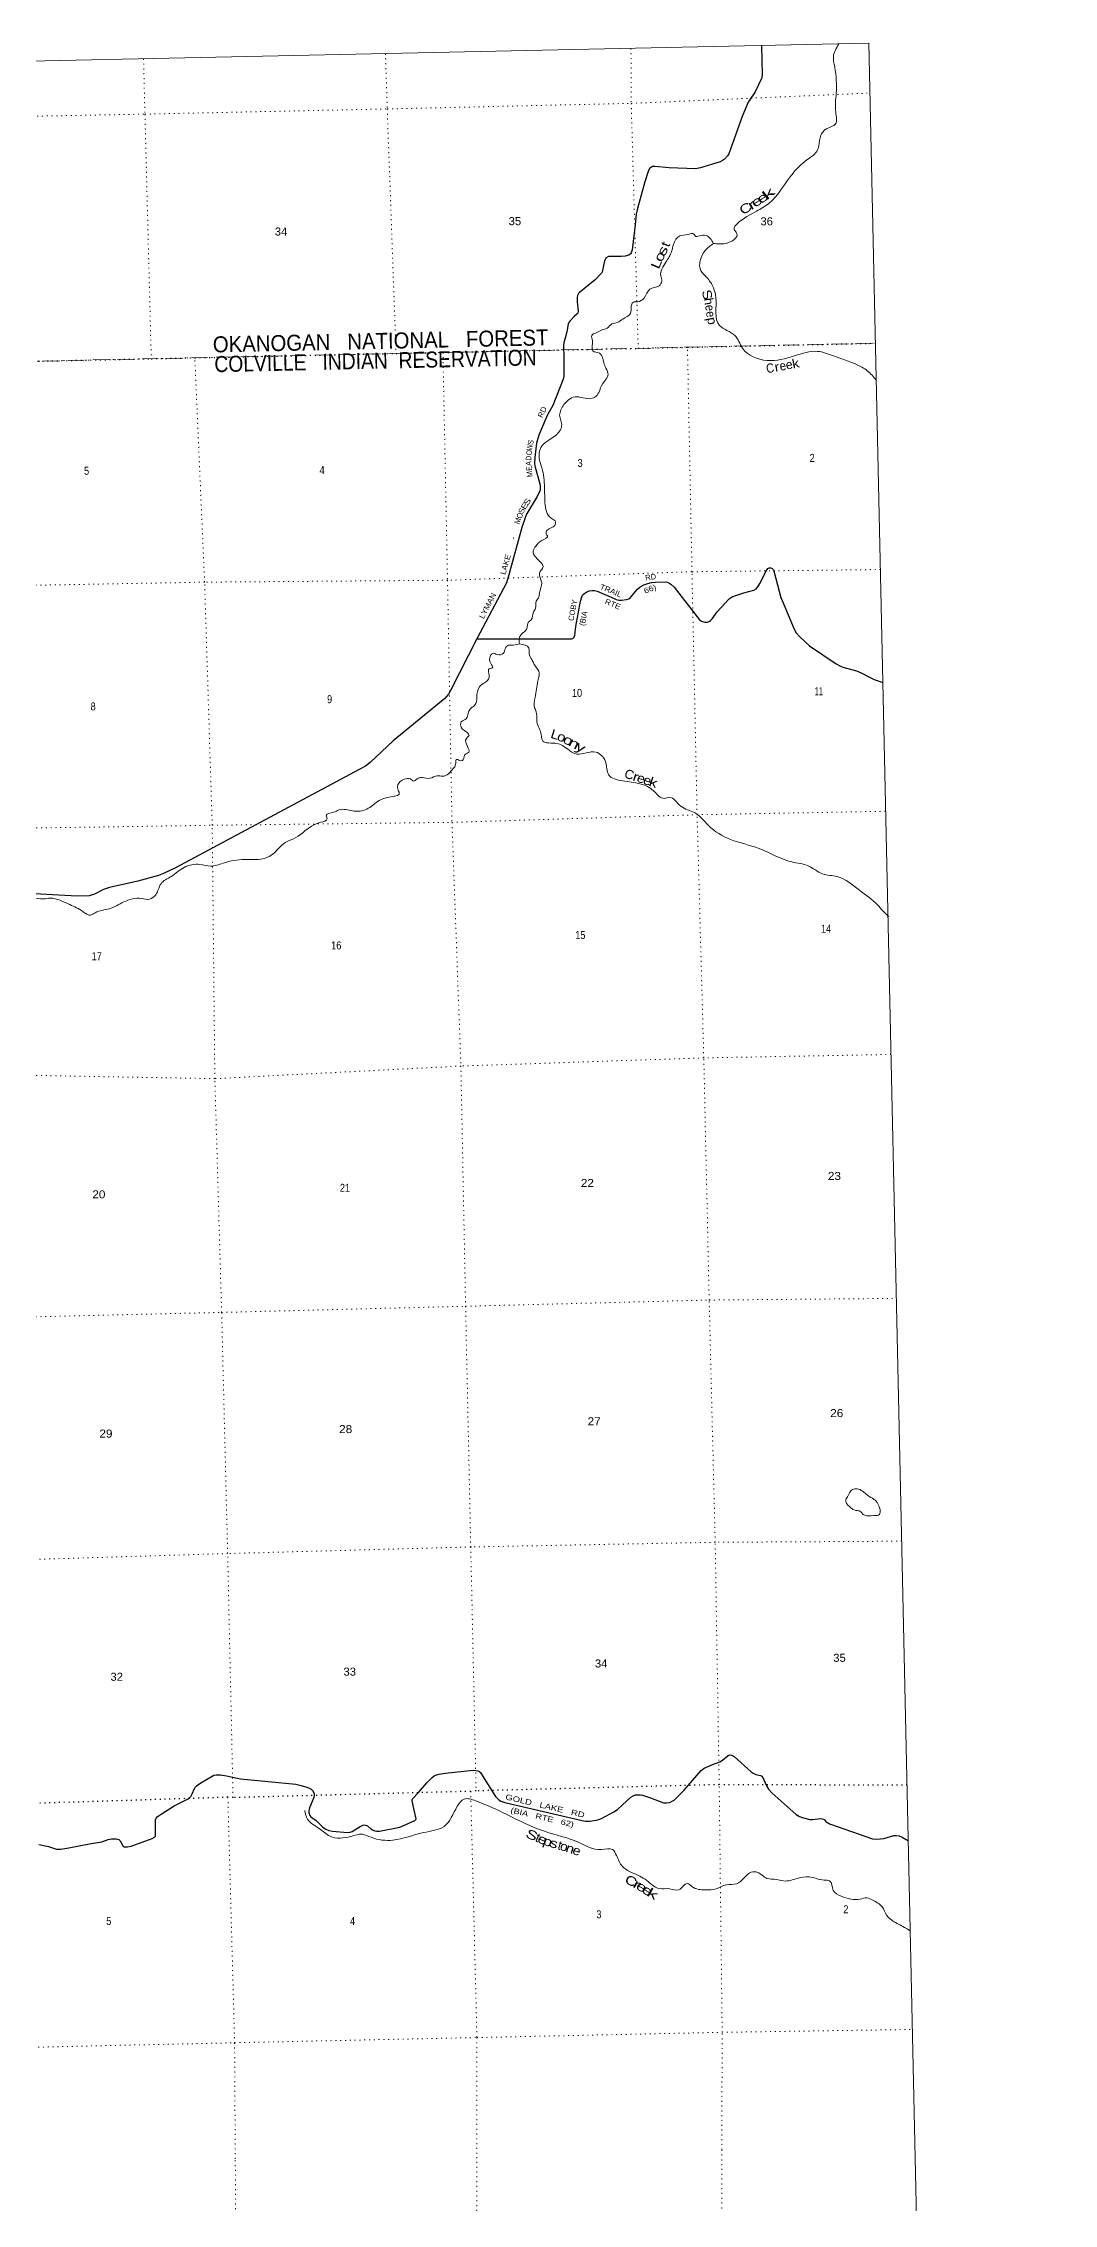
# Model space of a CAD drawing. Header units: feet. Extents: x 244583 to 493183, y 184934 to 372822.
# Drawn here: x 471090 to 493183, y 325566 to 372822 of the extents above; entities that cross this region are included whole.
import ezdxf
from ezdxf.enums import TextEntityAlignment as Align

# ---------------------------------------------------------------- set-up
doc = ezdxf.new("R2010")
doc.units = ezdxf.units.FT
doc.header["$LTSCALE"] = 70
doc.linetypes.add('DOT_DASHED', pattern=[7.7, 5, -1.2, 0.3, -1.2])
doc.linetypes.add('DOTTED', pattern=[1.5, 0.3, -1.2])
for name, color, linetype, lineweight in [('29', 7, 'Continuous', 25), ('30', 7, 'Continuous', 25), ('39', 7, 'Continuous', 13), ('4', 7, 'Continuous', 13), ('44', 7, 'DOT_DASHED', 13), ('6', 7, 'DOTTED', 25), ('7', 7, 'DOTTED', 13)]:
    doc.layers.add(name, color=color, linetype=linetype, lineweight=lineweight)
doc.layers.add('41', color=7, linetype='Continuous')

msp = doc.modelspace()

# ---------------------------------------------------------------- linework, layer by layer
at = {"layer": '29'}
for points in [[(486795.03, 372770.92), (486810.03, 372134.3), (486802.9, 372083.19), (486791.59, 372048.17), (486656.94, 371760.14), (486529.66, 371576.76), (486502.43, 371529.95), (486372.41, 371221.91), (486075.84, 370404.61), (486053.01, 370362.35), (485983.17, 370285.73), (485940.4, 370254.82), (485891.56, 370230.66), (485458.06, 370095.53), (485384.41, 370078.88), (485349.68, 370077.65), (484776.43, 370098.96), (484459.09, 370125.84), (484412.61, 370126.44), (484369.84, 370097.9), (484346.08, 370078.88), (484319.09, 370018.95), (484245.22, 369789.13), (484084.72, 369208.68), (484054.44, 369080.43), (484035.09, 368848.2), (483966.4, 368306.28), (483942.15, 368236.24), (483927.89, 368212.46), (483895.26, 368189.35), (483813.84, 368164.91), (483726.87, 368156.17), (483446.5, 368159.96), (483400.41, 368131.62), (483364.68, 368062.86), (483328.49, 367922.79), (483310.12, 367815.4), (483303, 367799.95), (483274.53, 367770.11), (483162.97, 367656.01), (482815.91, 367373.17), (482794.52, 367348.21), (482774.09, 367306.07), (482763.63, 367263.8), (482761.26, 367162.76), (482787.4, 366958.28), (482781.41, 366921.52), (482758.88, 366896.47), (482701.07, 366842.59), (482604.44, 366744.3), (482580.68, 366713.39), (482568.78, 366679.54), (482539.53, 366509.45), (482503.28, 366371.4), (482471.39, 366277.11), (482461.64, 366211.02), (482473.51, 365945.46), (482471.4, 365538.87), (482455.07, 365477.55), (482228.13, 364900.74), (482120.96, 364706.19), (482060.34, 364578.32), (481922.53, 364252.59), (481877.5, 364074.5), (481836.99, 363762.8), (481832.43, 363633.71), (481836.99, 363582.1), (481842.65, 363547.69), (481944.11, 363184.05), (481955.79, 363135.12), (481958.17, 363086.38), (481951.04, 363047.15), (481891.88, 362904.51), (481658.79, 362522.89), (481632.82, 362459.7), (481556.88, 362231.83), (481270.85, 361198), (481215.53, 361023.12), (480572.36, 359793.39)], [(480572.36, 359793.39), (482552.37, 359791.53), (482640.11, 359795.79), (482666.96, 359802.98), (482697.14, 359833.83), (482713.23, 359874.85), (482731.81, 360064.76), (482838.48, 360617.87), (482868.21, 360717.12), (482882.47, 360746.83), (482899.29, 360773.39), (482929.99, 360794.38), (482973.67, 360819.29), (483034.53, 360843.13), (483091.56, 360851.45), (483143.83, 360850.26), (483199.05, 360834.02), (483507.28, 360706.15), (483614.29, 360657.68), (483673.69, 360643.41), (483735.04, 360640.37), (483840.02, 360652.92), (483889.91, 360671.94), (483926.83, 360700.43), (484084.83, 360880.37), (484139.4, 360931.1), (484219.2, 360972.98), (484305.72, 361007.18), (484386.99, 361026.29), (484474.42, 361033.34), (484685.89, 361039.29), (484727.56, 361032.34), (484769.06, 361017.89), (484814.2, 360989.36), (484882.04, 360922.08), (485437.39, 360209.27), (485479.49, 360178.6), (485543.65, 360161.96), (485610.17, 360161.96), (485645.82, 360173.85), (485675.75, 360194.16), (485714.72, 360235.67), (485825.4, 360383.92), (486087.76, 360668.39), (486128.15, 360699.3), (486168.31, 360720.41), (486403.94, 360797.89), (486622.37, 360858.6), (486673.46, 360888.45), (486710.29, 360929.93), (486754.68, 361005.68), (486899.46, 361291.99), (486928.89, 361330.56), (486964.53, 361349.58), (486997.79, 361349.58), (487023.17, 361335.94), (487052.44, 361302.02), (487104.24, 361116.75), (487219.4, 360699.13), (487242.53, 360632.73), (487506.26, 360003.86), (487554.7, 359927.43), (487634.57, 359839.8), (487845.35, 359643.93), (488425.8, 359251.36), (488508.96, 359201.43), (488572.98, 359173.92), (488867.74, 359094.43), (488984, 359047.08), (489137.71, 358962.99), (489255.04, 358908.98), (489447.97, 358838.36)], [(480572.36, 359793.39), (480000.34, 358680.58), (479952.8, 358583.27), (479870.95, 358487.39), (478740.84, 357565.57), (478236.72, 357089.34), (478132.75, 357009.29), (477999.32, 356935.26), (473979.76, 354789.78), (473721.32, 354665.29), (473608.74, 354619.8), (473157.7, 354497.53), (472539.52, 354358.27), (472405.06, 354312.09), (472211.62, 354210.85), (472092.53, 354175.93), (471830.76, 354164.16), (470491.36, 354239.38)], [(479194.27, 334211.53), (479155.1, 334383.05), (479156.97, 334399.52), (479166.48, 334423.3), (479295.09, 334558.43), (479474.24, 334773.23), (479591.79, 334892.88), (479636.94, 334926.17), (479666.85, 334942.1), (479746.24, 334966.59), (479875.29, 334984.53), (480492.32, 335047.43), (480550.97, 335044.81), (480589.74, 335036.74), (480615.88, 335028.41), (480646.77, 334999.88), (480691.52, 334928.1), (480979.1, 334475.29), (481012.68, 334435.2), (481057.82, 334394.78), (481095.84, 334375.76), (481178.6, 334342.19), (482869.8, 333947.02), (482946.8, 333937.09), (483029.96, 333938.27), (483176.01, 333956.08), (483236.68, 333972.76), (483296.08, 333995.34), (483567.87, 334136.89), (483647.74, 334191.5), (483756.92, 334289.54), (483937.32, 334462.08), (483985.14, 334491.08), (484039.79, 334507.72), (484145.58, 334510.55), (484194.24, 334500.59), (484363.27, 334444.46), (484652.72, 334338.2), (484716.97, 334334.16), (484788.25, 334346.04), (484842.9, 334369.82), (484884.85, 334397.45), (485094.52, 334603.08), (485472.61, 335045.37), (485539.09, 335095), (485740.83, 335180.22), (485885.99, 335232.9), (485937.88, 335266.62), (486066.57, 335373.18), (486090.33, 335382.69), (486137.86, 335377.93), (486195.61, 335346.77)], [(486195.61, 335346.77), (486566.31, 335015.27), (486608.32, 334988), (486672.97, 334953.97), (486768.3, 334934.63), (486798.4, 334917.87), (486822.16, 334892.9), (486895.65, 334718.82), (486943.34, 334637.31), (487023.76, 334545.33), (487553.99, 334084.52), (487625.43, 334039.36), (487708.43, 334010.81), (487853.37, 333975.15), (487905.62, 333973.12), (488090.98, 333991.79), (488129, 333985.85), (488162.26, 333971.59), (488174.14, 333960.88), (488200.28, 333929.97), (488224.04, 333910.02), (488245.42, 333895.5), (488256.28, 333890.79)], [(471607.74, 333346.36), (471650.78, 333353.24), (472140.06, 333444.26), (472368.76, 333483.26), (472513.47, 333534.04), (472580, 333550.68), (472684.55, 333551.86), (472741.58, 333532.84), (472773.37, 333505.3), (472833.05, 333396.27), (472855.63, 333375.92), (472902.37, 333370.12), (472936.41, 333372.36), (473012.69, 333389.5), (473473.58, 333554.22), (473520.93, 333583.97), (473542.31, 333605.36), (473548.23, 333620.89), (473546.32, 333753.79), (473542.22, 333961.16), (473556.57, 334002.43), (473582.7, 334030.96), (473667.4, 334091.78), (473956.58, 334267.54), (474260.4, 334425.6), (474295.53, 334453), (474314.54, 334473.2), (474349.92, 334535.01), (474396.96, 334649.22), (474411.96, 334678.87), (474440.47, 334707.4), (474538.55, 334770.24), (474823.02, 334938.03), (474867.91, 334951.22), (474967.96, 334949.92), (475100.46, 334927.88), (475404.9, 334860.34), (476612.06, 334742.95), (476731.01, 334716.92), (476852.19, 334680.07), (476906.84, 334659.86), (476949.61, 334634.9), (476976.99, 334606.69), (477011.38, 334540.97), (477013.76, 334504.13), (477005.8, 334450.41), (476911.62, 334226.03), (476897.33, 334164.13), (476899.71, 334116.58), (476916.34, 334061.89), (476943.63, 334029.56), (477060.89, 333950.43), (477194.1, 333809.33), (477229.98, 333782.52), (477267.99, 333761.13), (477336.9, 333732.59), (477412.56, 333717.08), (477740.83, 333687.42), (477800.35, 333694.31), (477843, 333711.2), (478020.51, 333817.66), (478078.23, 333844.34), (478104.37, 333851.48), (478134.51, 333849.24), (478166.15, 333841.96), (478180.4, 333830.08), (478255.97, 333764.2), (478289.7, 333744.48), (478337.23, 333725.46), (478387.12, 333715.95), (478442.97, 333713.32), (478883.78, 333806.94), (479004.9, 333852.67), (479211.62, 333952.53), (479237.76, 333973.93), (479241.34, 333988.75), (479224.56, 334078.91), (479194.27, 334211.53)], [(488256.28, 333890.79), (488281.06, 333880.04), (488468.87, 333812.51), (489218.58, 333550.64), (489300.4, 333543.61), (489397.82, 333545.99), (489470.45, 333556.08), (489687.7, 333619.7), (489736.59, 333624.39), (489801.75, 333614.94), (489870.8, 333586.05), (490005.54, 333508.04)], [(470991.32, 333426.4), (471204.45, 333378.31), (471377.72, 333325.99), (471415.73, 333321.24), (471472.76, 333323.62), (471607.74, 333346.36)]]:
    msp.add_lwpolyline(points, dxfattribs=at)
at = {"layer": '39'}
for points in [[(488485.99, 372807.1), (488365.26, 372535.7), (488393.63, 372301.79), (488426.04, 371724.41), (488417.21, 371307.96), (488413.51, 371059.33), (488205.31, 370946.47), (488073.28, 370754.14), (488019.32, 370490.46), (487784.75, 370268), (487482.59, 369981.67), (486952.65, 369317.41), (486686.81, 369148.94), (486261.19, 368872.53), (486192.4, 368762.17), (486227.78, 368704.2), (486261.35, 368634.07), (486146.59, 368494.6), (485862.7, 368432.92), (485743.32, 368440.88)], [(485743.32, 368440.88), (485582.52, 368619.87), (485435.21, 368607.12), (485340.21, 368607.43), (485315.22, 368649.42), (485182.05, 368636.92), (485004.71, 368607.47), (484870.52, 368423.18), (484826.83, 368264.77), (484701.62, 368030.13), (484589.66, 367731.06), (484613.85, 367620.34), (484552.99, 367518.21), (484352.27, 367439.83), (484228.32, 367247.65), (484084.24, 367166.25), (483985.42, 367154.37), (483944.59, 367062.7), (483931.1, 366910.89), (483759.44, 366788.58), (483649.53, 366717.9), (483524.86, 366681.31), (483421.33, 366592.55), (483292.77, 366547.81), (483180.66, 366487.19), (483084.6, 366432.92), (483096.81, 366313.91), (483094.47, 366216.87), (483108.77, 366093.85), (483249.14, 366041.81), (483347.8, 365833.42), (483392.37, 365712.97), (483441.3, 365574.41), (483325.51, 365378.33), (483233.93, 365184.7), (483150.85, 365082.17), (483030.19, 365047.67), (482675.9, 365081.72), (482544.09, 364992.46), (482396.4, 364771.56), (482382.23, 364658.14), (482416.62, 364541.54), (482418.76, 364420.33), (482362.05, 364312.21), (482122.8, 364126.04), (481971.81, 363977.83), (481935.78, 363728.62), (481991.8, 363531.58), (482050, 363107.2), (482059.74, 362772.96), (482195.07, 362433.87), (482279.01, 362372.73), (482274.69, 362273.63), (482110.72, 362173.69), (482090.17, 362078.34), (482114.92, 362050.49), (481989.48, 361943.15), (481860.22, 361823.62), (481799.47, 361715.43), (481887.32, 361547.25), (482016.04, 361353.54), (481954.9, 361267.57), (481937.93, 361198.56), (481989.59, 361019.63), (481938.88, 360800.47), (481928.32, 360711.36), (481867.33, 360617.31), (481855.86, 360465.54), (481806.88, 360377.76), (481755.24, 360211.13), (481701.47, 360165.7), (481663.63, 360019.52), (481598.38, 359937.52), (481507.08, 359842.92), (481496.59, 359749.77), (481499.71, 359687.18)], [(485742.94, 368441.3), (485564.11, 368288.12), (485468.83, 367845.86), (485594.68, 367700.6), (485742.19, 367472.87), (485796.48, 367259.64), (485873.9, 366650.73), (486213.32, 366428.47), (486377.81, 366154.57), (486912.12, 365883.26), (487516.68, 365983.04), (488016.15, 366082.94), (488367.54, 365984.17), (488990.39, 365734.66), (489106.91, 365659.96), (489305.72, 365448.39)], [(481508.14, 359683.39), (481312.31, 359655.53), (481259.78, 359654.58), (481194.25, 359588.74), (481149.7, 359478.81), (481014.75, 359452.14), (480917.31, 359476.66), (480869.6, 359431.35), (480849.12, 359331.96), (480891.38, 359227.63), (480914.71, 359165.41), (480838.4, 359137.76), (480842.87, 358998.41), (480762.64, 358849.44), (480658.78, 358778.87), (480573.44, 358575.25), (480550.6, 358380.84), (480393.94, 358210.3), (480340.21, 358047.67), (480230.19, 357983.05), (480228.32, 357859.74), (480357.68, 357744.85), (480399.22, 357680.93), (480341.73, 357617.26), (480367.06, 357441.9), (480393.47, 357319.1), (480303.76, 357248.78), (480257.3, 357132.76), (480198.64, 357135.75), (480121.47, 357156.59), (480105.21, 357047.17), (480054.24, 356957.34), (479820.74, 356789.46), (479705.32, 356801.53), (479542.63, 356744.05), (479380.67, 356759.33), (479255.94, 356726.78), (479187.99, 356683.12), (479116.42, 356730.33), (478983.14, 356723.9), (478843.81, 356602.17), (478851.94, 356485.11), (478871.65, 356398.56), (478767.37, 356352.23), (478497.67, 356288.79), (478369.57, 356217.78), (478259.97, 356128.91), (477986.97, 356022.97), (477707.4, 356060.39), (477553.89, 356055.61), (477439.65, 356001.02), (477279.15, 355933.47), (477296.63, 355859.01), (477156.52, 355781.72), (476951.89, 355695.2), (476560.58, 355421.42), (476376.13, 355337.27), (476137.59, 355110.7), (475993.72, 355017.18), (475790.44, 354969.07), (475487.23, 354971.71), (475023.84, 354888.62), (474746.06, 354825.03), (474517.03, 354861.33), (474170.59, 354794.48), (473887.06, 354597.41), (473665.54, 354437.83), (473552.52, 354199.36), (473410.77, 354099.82), (473236.62, 354118.92), (472849.98, 354039.23), (472533.28, 353890.06), (472225.61, 353801.68), (472123.46, 353749.33), (471966.46, 353827.34), (471668.66, 353981.64), (471245.77, 354123.59), (471090.48, 354104.64)], [(481499.71, 359687.18), (481707.51, 359593.91), (481720.39, 359436.52), (481789.34, 359308.42), (481825.04, 359232.27), (481922.53, 359090.54), (481906.1, 358876.04), (481845.8, 358513.22), (481833.69, 358282.63), (481869.57, 358196.38), (481878.66, 358024.77), (481917.81, 357867.85), (481962.09, 357763.56), (482012.15, 357560.35), (482318.27, 357507.24), (482756.91, 357274.64), (483170.49, 357316.42), (483382.26, 357112.07), (483454.17, 356816.3), (483757.57, 356688.37), (484448.79, 356458.28), (484663.72, 356304.51), (484776.47, 356328.77), (485028.47, 356135.25), (485330.06, 355995.16), (485632.12, 355713.63), (486112.48, 355407), (486740.47, 355210.13), (487455.06, 354915.79), (487816.3, 354831.34), (488128.63, 354655.07), (488444.99, 354594.06), (488937.33, 354295.73), (489322.84, 353981.34), (489453.27, 353835.39), (489574.05, 353721.55)], [(471090.48, 354104.64), (470837.18, 354142.53), (470733.78, 354160.88), (470647.54, 354122.96), (470498.74, 354079.87), (470357.24, 354081.37), (470256.43, 354067.44), (470180.62, 354011.51), (470136.31, 354002.63), (470109.03, 353830.37), (470033.77, 353857.31), (469947.96, 353795.15), (469881.54, 353779.81), (469853.74, 353866.2), (469770.9, 353864.72), (469658.78, 353919.29), (469472.43, 354057.4), (469332.55, 354121.72), (469229.23, 354095.47), (469121.2, 353917.72), (469039.22, 353867.75), (468981.94, 353791.95), (468871.17, 353769.75), (468689.23, 353772.55), (468585.27, 353708.03), (468430.02, 353571.87), (468279.01, 353363), (468170.02, 353272.13), (467850.61, 353191.65), (467690.68, 353091.78), (467606.68, 353041.77), (467561.06, 352992.45), (467538.06, 352921.31), (467481.71, 352792.99), (467438.79, 352705.32), (467318.85, 352630.41), (467056.16, 352512.53), (467025.44, 352421.04), (466968.41, 352331.1), (466857.75, 352302.84), (466634.31, 352137.16), (466302.32, 351708.85), (466132.06, 351736.1), (465859.08, 351858.51), (465746.93, 351799.92), (465684.62, 351780.61), (465592.44, 351621.33), (465336.14, 351370.19), (465226.34, 351178.25), (465227.7, 351101.49), (465276.41, 350975.05), (465404.31, 350827.8), (465417.12, 350674.45), (465425.77, 350642.27), (465412.71, 350466.22), (465377.1, 350307.96), (465432.9, 350123.04), (465456.37, 350052.73)], [(488673.97, 341028.2), (488784.38, 341185.79), (488885.08, 341205.79), (489111.95, 341062.34), (489250.94, 340973.9), (489384.23, 340749.96), (489371.94, 340644.65), (489249.09, 340620.22), (489048.92, 340624.71), (488991.57, 340668.13), (488962.67, 340701.97), (488818.47, 340741.82), (488722.3, 340808.8), (488662.68, 340866.33), (488635.09, 340940.61), (488673.97, 341028.2)], [(476806.09, 334166.36), (476865.13, 333980.09), (477123.97, 333775.64), (477360.12, 333607.54), (477816.24, 333600.66), (478070.07, 333647.66), (478257.16, 333582.31), (478735.23, 333520.16), (479403.31, 333685.74), (479853.65, 333821.14), (480143, 334260.82), (480291.83, 334417.07), (480545.13, 334379.18), (481225.44, 334080.19), (482048.43, 333713.02), (482788.32, 333473.7), (483298.41, 333315.13), (483536.89, 333315.37), (483622.05, 333185.54), (483753.61, 332945.41), (484090.47, 332753.41), (484247.65, 332665.29), (484562.5, 332460.78), (484793.01, 332454.81), (484987.36, 332436.07), (485168.91, 332570.69), (485273.16, 332503.85), (485565.46, 332432.31), (485801.49, 332456.75), (486028.31, 332545.7), (486248.29, 332563.8), (486567.21, 332816.07), (486708.72, 332814.57), (486913.15, 332682.84), (487113.6, 332662.19), (487273.85, 332628.69), (487580.11, 332682.69), (487830.07, 332719.51), (488162.85, 332644.65), (488282.34, 332630.63), (488362.82, 332421.91), (488534.82, 332295.66), (488952.31, 332230.41), (489099.38, 332257.3), (489227.59, 332207.06), (489430.25, 332061.15), (489530.54, 331875.02), (489692.65, 331736.47), (489949.82, 331593.56), (490051.48, 331529.8)]]:
    msp.add_spline(points, degree=3, dxfattribs=at)
at = {"layer": '4'}
msp.add_lwpolyline([(244583.23, 368785.28), (275154.65, 369142.74), (305725.57, 369542.24), (336295.9, 369983.81), (366865.59, 370467.41), (397437.89, 370993.07), (428002.83, 371560.78), (458570.27, 372170.54), (489136.84, 372822.34), (493183.04, 189004.41), (462363.63, 188347.22), (431543.33, 187732.43), (400722.22, 187160.02), (369900.35, 186630.01), (339077.78, 186142.4), (308254.57, 185697.19), (277430.77, 185294.38), (246606.45, 184933.96)], close=True, dxfattribs=at)
msp.add_lwpolyline([(244583.23, 368785.28), (275154.65, 369142.74), (305725.57, 369542.24), (336295.9, 369983.81), (366865.59, 370467.41), (397437.89, 370993.07), (428002.83, 371560.78), (458570.27, 372170.54), (489136.84, 372822.34), (493183.04, 189004.41), (462363.63, 188347.22), (431543.33, 187732.43), (400722.22, 187160.02), (369900.35, 186630.01), (339077.78, 186142.4), (308254.57, 185697.19), (277430.77, 185294.38), (246606.45, 184933.96)], close=True, dxfattribs=at)
at = {"layer": '44'}
msp.add_line((458705.74, 365606.07), (489284.59, 366260.39), dxfattribs=at)
at = {"layer": '6'}
for points in [[(458705.74, 365606.07), (462911.33, 365696.06), (463747.5, 365713.95), (468130.87, 365807.75), (469076.69, 365827.99), (473452.11, 365921.61), (474404.04, 365941.98), (478803.95, 366036.13), (479828.91, 366058.06), (484098.08, 366149.41), (485174.93, 366172.45), (489284.59, 366260.39)], [(489978.88, 334719.34), (485868.49, 334733.43), (480553.41, 334597.58), (480436.36, 334587.4), (475240.56, 334449.65), (475127.24, 334457.72), (469923.86, 334291.55), (469816.77, 334289.63), (464523.53, 334176.4), (459356.57, 334066.95)]]:
    msp.add_lwpolyline(points, dxfattribs=at)
at = {"layer": '7'}
for points in [[(473284.41, 372479.06), (473314.3, 371271.22), (473452.11, 365921.61)], [(478572.87, 372592.31), (478611.58, 371384.51), (478803.95, 366036.13)], [(483939.85, 372708.55), (483945.09, 371506.54), (484098.08, 366149.41)], [(458594.52, 370995.72), (462727.56, 371058.91), (468018.78, 371172.1), (473314.3, 371271.22), (478611.58, 371384.51), (483945.09, 371506.54), (489164.16, 371731.6)], [(475240.56, 334449.65), (475122.22, 339788.62), (474990.87, 345062.68), (474842.16, 350174.77), (474784.91, 355716.92), (474618.43, 361034.81), (474404.04, 365941.98)], [(479828.91, 366058.06), (479929.12, 361075.59), (480026.48, 355780.71), (480221.46, 350451.2), (480324.16, 345196.83), (480437.15, 339932.54), (480553.41, 334597.58)], [(485923.86, 326747.58), (485933.63, 329316.71), (485868.49, 334733.43), (485781.12, 340034.55), (485649.35, 345332.86), (485531.75, 350629.4), (485385.47, 355947.66), (485273.61, 361262.49), (485174.93, 366172.45)], [(489393.55, 361310.5), (485267.55, 361262.38), (479929.12, 361075.59), (474618.43, 361034.81), (469288.53, 360937.09), (463917.09, 360788.11), (458806.36, 360730.19)], [(458916.3, 355402), (464058.72, 355504.13), (469468.87, 355635.62), (474784.91, 355716.92), (480026.48, 355780.71), (485385.47, 355947.66), (489509.93, 356023.37)], [(489627.01, 350704.2), (485531.75, 350629.4), (480221.46, 350451.2), (474842.16, 350174.77), (469551.31, 350269.73), (464096.43, 350153.61), (459025.93, 350089.6)], [(459135.04, 344744.11), (464243.13, 344811.11), (469665.51, 344936.76), (474990.87, 345062.68), (480324.16, 345196.83), (485649.35, 345332.86), (489744.47, 345368.52)], [(489861.34, 340058.9), (485781.12, 340034.55), (480437.15, 339932.54), (475122.22, 339788.62), (469803.56, 339626.44), (464361.12, 339492.35), (459246.56, 339397.96)], [(480436.36, 334587.4), (480571.69, 329202.26), (480572.43, 326631.45)], [(475127.24, 334457.72), (475274.41, 329088.96), (475288.97, 326518.04)], [(459465.96, 328765.81), (464639.64, 328849.52), (469930.76, 328968.77), (475274.41, 329088.96), (480571.69, 329202.26), (485929.59, 329316.64), (490096.42, 329379.31)], [(481648.19, 280669.29), (481631.37, 281328.78), (481525.71, 286542.02), (481347.89, 291881.64), (481178.39, 297201.16), (481028.4, 302577.5), (480957.66, 307912.4), (480826.65, 313220.28), (480697.85, 318512.03), (480566.66, 323836.07), (480572.43, 326631.45)], [(485923.86, 326747.58), (485930.03, 323968.27), (486099.23, 318675.01), (486161.12, 315950.43)], [(475288.97, 326518.04), (475308.22, 323709.24), (475406.64, 318425.19), (475499.15, 313128.94), (475571.91, 307794.06), (475648.5, 302477.42), (475772.24, 297100.75), (476000.79, 291739.55), (476156.21, 286415.81), (476288.31, 281186.74), (476280.66, 280554.08)]]:
    msp.add_lwpolyline(points, dxfattribs=at)

# ---------------------------------------------------------------- texts
at = {"layer": '30'}
for s, rotation, width, p in [('RD', 64.636, 1.05, (482054.23, 364728.85)), ('O', 82.595, 0.75, (481774.12, 363859.61)), ('W', 82.595, 0.7, (481785.26, 363974.8)), ('D', 86.595, 0.7, (481761.05, 363745.79)), ('A', 89.977, 0.75, (481760.24, 363631.09)), ('E', 94.59, 0.8, (481771.23, 363528.38)), ('M', 99.59, 0.8, (481785.18, 363408.26)), ('S', 67.658, 1.15, (481603.79, 362570.48)), ('E', 58.584, 1.4, (481664.38, 362671.96)), ('S', 55.584, 1.45, (481722.42, 362758.36)), ('-', 74.535, 1.1, (481415.92, 361984.85)), ('M', 71.569, 0.95, (481518.35, 362354.29)), ('LAKE', 74.535, 1.1, (481255.35, 361404.52)), ('RD', 9.61, 0.9, (484379.99, 361087.17)), ('LYMAN', 62.39, 1.1, (480858.36, 360491.24)), ('TRAIL', 337.469, 1.1, (483478.84, 360793.32)), ('RTE', 337.469, 1.1, (483520.45, 360498.36)), ('66)', 21.568, 1.2, (484378.27, 360831.56)), ('GOLD   LAKE   RD', 346.848, 1.3, (482048.29, 334210.86)), ('(BIA   RTE   62)', 346.848, 1.25, (481987.33, 333960.8))]:
    msp.add_text(s, height=120, rotation=rotation, dxfattribs=dict(at, width=width)).set_placement(p, align=Align.CENTER)
for s, rotation, p in [('S', 75.81, (481806.03, 364078.88)), ('O', 67.569, (481564.58, 362469.39)), ('COBY', 79.084, (482726.83, 360408.6)), ('(BIA', 79.084, (482957.3, 360228.47))]:
    msp.add_text(s, height=120, rotation=rotation, dxfattribs=at).set_placement(p, align=Align.CENTER)
at = {"layer": '41'}
for s, rotation, width, p in [('e', 32.658, 1.55, (486864.94, 369359.52)), ('k', 38.13, 2, (487005.88, 369456.98)), ('C', 30.442, 1.35, (486492.87, 369124.23)), ('r', 30.442, 1.65, (486625.47, 369203.09)), ('e', 32.069, 1.55, (486739.57, 369280.73)), ('o', 61.72, 1.4, (484654.45, 368109.37)), ('s', 67.111, 1.5, (484720.82, 368243.51)), ('t', 66.564, 1.2, (484784.48, 368385.85)), ('L', 67.083, 1.35, (484584.85, 367958.34)), ('S', 285.372, 1.2, (485511.97, 367295.74)), ('p', 282.029, 1.1, (485615.62, 366730.49)), ('e', 277.7, 0.9, (485568.15, 367021.22)), ('e', 277.7, 0.9, (485586.36, 366883.33)), ('C', 8.674, 0.9, (486997.18, 365618.21)), ('r', 10.445, 1.1, (487146.79, 365643.8)), ('e', 10.445, 0.95, (487276.16, 365670.33)), ('k', 11.424, 1.15, (487558.85, 365721.21)), ('L', 342.838, 1.2, (482250.27, 357608.02)), ('o', 340.467, 1.2, (482390.15, 357555.82)), ('o', 333.123, 1.4, (482522.25, 357489.98)), ('n', 331.749, 1.55, (482649.83, 357421.95)), ('y', 331.821, 1.5, (482792.79, 357339.28)), ('C', 341.65, 1.05, (483872.9, 356734.4)), ('r', 341.65, 1.3, (484016.39, 356686.81)), ('e', 341.65, 1.15, (484132.09, 356649.21)), ('e', 341.527, 1.15, (484269.29, 356602.59)), ('k', 341.527, 1.3, (484397.74, 356559.67)), ('S', 335.802, 1.4, (481732.78, 333542.43)), ('t', 337.069, 1.15, (481867.35, 333485.6)), ('e', 337.069, 1.3, (481965.98, 333443.87)), ('p', 339.728, 1.3, (482089.09, 333398.18)), ('s', 342.608, 1.35, (482225, 333355.31)), ('o', 343.109, 1.1, (482449.7, 333286.1)), ('n', 343.109, 1.2, (482582.29, 333242.85)), ('e', 342.558, 1.15, (482726.1, 333197.73)), ('C', 331.167, 1.3, (483892.53, 332542.76)), ('r', 330.725, 1.65, (484023.67, 332469.86)), ('e', 330.722, 1.45, (484124.53, 332413.49)), ('e', 327.379, 1.55, (484248.1, 332334.34)), ('k', 329.709, 1.7, (484363.38, 332260.44))]:
    msp.add_text(s, height=200, rotation=rotation, dxfattribs=dict(at, width=width)).set_placement(p, align=Align.CENTER)
for s, rotation, p in [('h', 279.155, (485543.09, 367160.66)), ('e', 11.424, (487417.03, 365696.65)), ('t', 342.608, (482355.81, 333313.36))]:
    msp.add_text(s, height=200, rotation=rotation, dxfattribs=at).set_placement(p, align=Align.CENTER)
at = {"layer": '44'}
for s, width, p in [('OKANOGAN   NATIONAL   FOREST', 0.95, (474801.99, 366058.25)), ('COLVILLE   INDIAN  RESERVATION', 0.9, (474835.25, 365626.74))]:
    msp.add_text(s, height=350, rotation=1.226, dxfattribs=dict(at, width=width)).set_placement(p)
at = {"layer": '7'}
for s, width, p in [('34', 1.05, (476152.2, 368616.27)), ('35', 1.05, (481265.4, 368842.88)), ('36', 1.05, (486770.51, 368839.2)), ('5', 0.85, (471983.38, 363383.78)), ('4', 0.85, (477132.22, 363397.54)), ('3', 0.85, (482772.72, 363554.24)), ('2', 0.85, (487846.4, 363665.04)), ('10', 0.85, (482649.63, 358525.1)), ('11', 0.65, (487954.68, 358562.27)), ('8', 0.85, (472126.58, 358229.79)), ('9', 0.85, (477296.54, 358387.08)), ('14', 0.85, (488093.74, 353366.55)), ('16', 0.85, (477386.19, 353002.16)), ('15', 0.85, (482721.86, 353228.66)), ('17', 0.85, (472149.31, 352764.17)), ('21', 0.85, (477575.84, 347699.81)), ('22', 1.1, (482844.16, 347806.83)), ('23', 1.1, (488244.6, 347960.07)), ('20', 1.1, (472163.78, 347557.09)), ('27', 1.1, (482992.17, 342594.5)), ('26', 1.1, (488295.59, 342773.48)), ('29', 1.1, (472318.74, 342324.96)), ('28', 1.1, (477559.21, 342423.26)), ('34', 1.05, (483151.29, 337296.85)), ('35', 1.05, (488361.71, 337420.28)), ('32', 1.05, (472560.21, 337005.96)), ('33', 1.05, (477654.47, 337117.88)), ('5', 0.85, (472468.2, 331665.67)), ('4', 0.85, (477796.53, 331661.52)), ('3', 0.85, (483183.08, 331810.51)), ('2', 0.85, (488582.86, 331920.84))]:
    msp.add_text(s, height=175, dxfattribs=dict(at, width=width)).set_placement(p)

doc.saveas('drawing.dxf')
